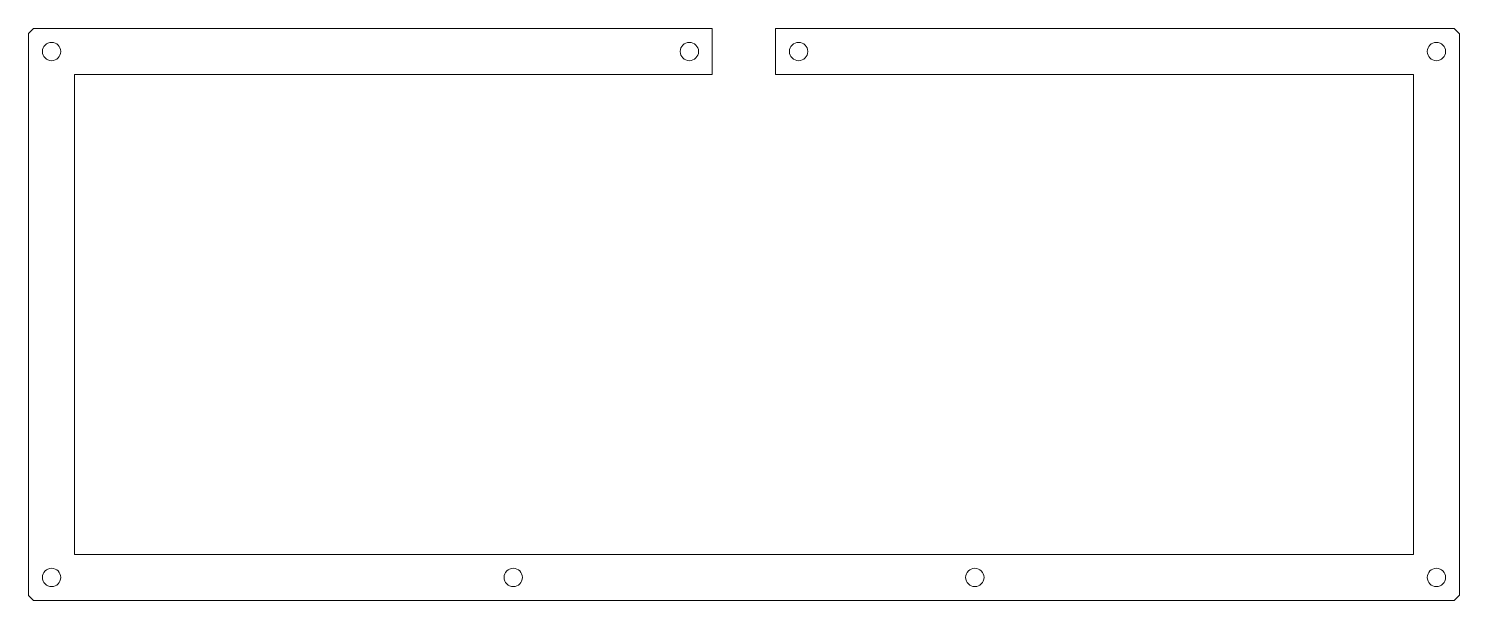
# Model space of a CAD drawing. Header units: millimetres. Extents: x 6 to 379, y -154 to -5.
import ezdxf

# ---------------------------------------------------------------- set-up
doc = ezdxf.new("R2010")
doc.units = ezdxf.units.MM
doc.header["$MEASUREMENT"] = 0
doc.layers.add('BLACK', color=250, linetype='CONTINUOUS')

msp = doc.modelspace()

# ---------------------------------------------------------------- linework, layer by layer
at = {"layer": 'BLACK', "color": 5, "linetype": 'CONTINUOUS', "lineweight": 9}
for p, q in [((5.62, -6.52), (6.87, -5.27)), ((5.62, -6.52), (5.62, -153.18)), ((183.85, -5.27), (6.87, -5.27)), ((183.85, -5.27), (183.85, -17.24)), ((200.36, -17.24), (200.36, -5.27)), ((200.36, -5.27), (377.26, -5.27)), ((378.61, -6.62), (377.26, -5.27)), ((378.61, -153.05), (378.61, -6.62)), ((183.85, -17.24), (17.58, -17.24)), ((17.58, -17.24), (17.58, -142.46)), ((366.66, -17.24), (200.36, -17.24)), ((366.66, -142.46), (366.66, -17.24)), ((17.58, -142.46), (366.66, -142.46)), ((5.62, -153.18), (6.87, -154.42)), ((377.24, -154.42), (6.87, -154.42)), ((378.61, -153.05), (377.24, -154.42))]:
    msp.add_line(p, q, dxfattribs=at)
for centre in [(11.6, -11.25), (177.87, -11.25), (206.34, -11.25), (372.63, -11.25), (11.6, -148.44), (131.95, -148.44), (252.29, -148.44), (372.63, -148.44)]:
    msp.add_circle(centre, 2.39, dxfattribs=at)

doc.saveas('drawing.dxf')
